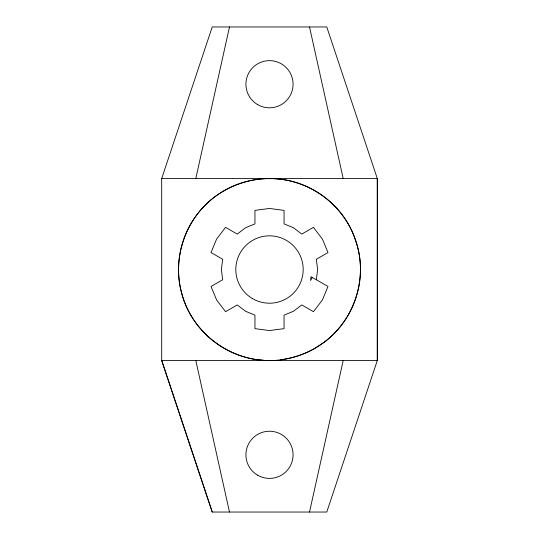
<?xml version="1.0" encoding="UTF-8"?>
<svg xmlns="http://www.w3.org/2000/svg" width="539" height="539" viewBox="0 0 539 539"><rect width="100%" height="100%" fill="white"/><g stroke="black" fill="none" stroke-linecap="round" stroke-linejoin="round"><path stroke-width="0.81" d="M161.693 178.557L161.693 360.476L212.231 512.037L326.769 512.037L377.307 360.476L377.307 178.557L326.769 26.95L212.231 26.95L161.693 178.557L377.307 178.557L377.307 360.476L161.693 360.476L212.231 512.023M316.305 279.734L317.646 269.513L316.305 259.299L327.988 252.555L322.369 238.993L313.428 227.35L301.752 234.094L293.573 227.822L284.053 223.874L284.053 210.385L269.5 208.472L254.947 210.385L254.947 223.874L245.427 227.822L237.254 234.094L225.571 227.35L216.631 238.993L211.018 252.555L222.701 259.299L221.354 269.513L222.701 279.734L211.018 286.478L216.631 300.041L225.571 311.683L237.254 304.939L245.427 311.212L254.947 315.153L254.947 328.649L269.5 330.562L284.053 328.649L284.053 315.153L293.573 311.212L301.752 304.939L313.428 311.683L322.369 300.041L327.988 286.478L311.01 276.675L310.504 280.502L312.344 277.444M195.798 178.557L229.486 26.95M309.514 512.05L343.202 360.476M269.844 178.577C250.089 178.524 230.497 185.093 214.677 196.93C185.692 218.43 172.002 257.911 181.569 292.717C192.113 335.554 236.843 366.129 280.684 359.789C292.731 358.186 304.407 354.271 314.985 348.295L324.323 342.103C354.898 319.479 368.514 276.568 355.565 240.67C344.104 203.729 306.408 177.284 267.816 178.692M263.221 360.065L257.285 359.634M309.514 26.95L343.202 178.557M195.798 360.476L229.493 512.043M256.941 359.607A90.963 90.963 0 0 1 193.157 220.06A90.963 90.963 0 0 1 346.59 221.226A90.963 90.963 0 0 1 280.684 359.789M252.656 298.694A33.688 33.688 0 0 0 303.188 269.513A33.688 33.688 0 0 0 252.656 240.34A33.688 33.688 0 0 0 252.656 298.694M257.709 475.236A23.581 23.581 0 0 0 293.081 454.808A23.581 23.581 0 0 0 257.709 434.387A23.581 23.581 0 0 0 257.709 475.236M257.709 104.647A23.581 23.581 0 0 0 293.081 84.225A23.581 23.581 0 0 0 257.709 63.797A23.581 23.581 0 0 0 257.709 104.647"/></g></svg>
